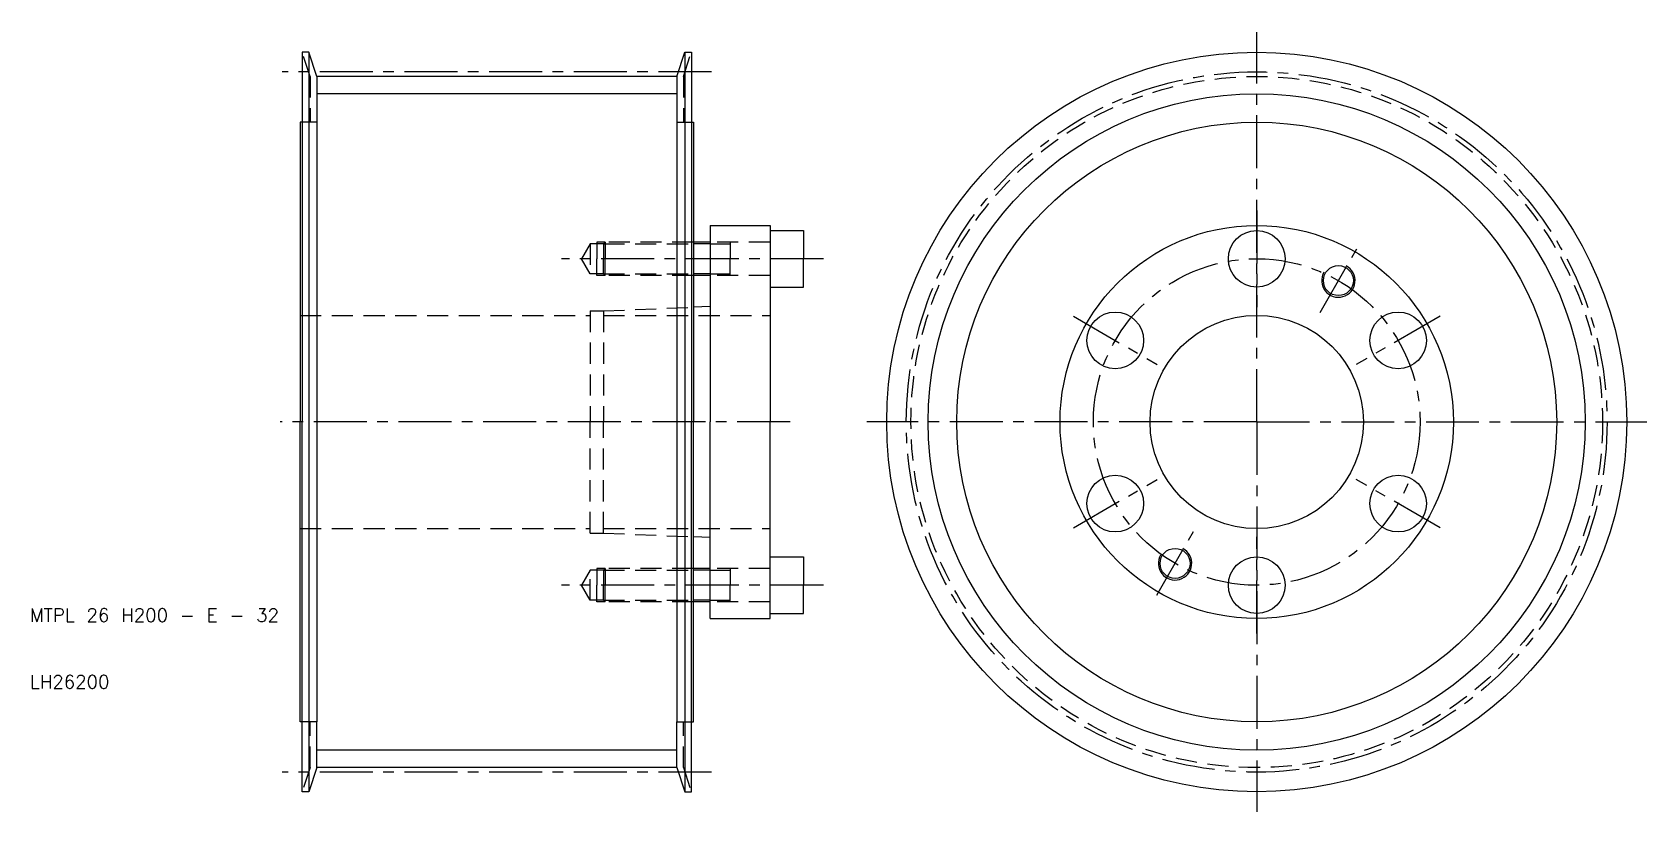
# Model space of a CAD drawing. Extents: x 10 to 252, y -8 to 108.
import ezdxf

# ---------------------------------------------------------------- set-up
doc = ezdxf.new("R2010")
doc.units = 0
doc.header["$LTSCALE"] = 0.25
doc.linetypes.add('CENTER', pattern=[50.8, 31.75, -6.35, 6.35, -6.35])
doc.linetypes.add('DASHED', pattern=[19.05, 12.7, -6.35])
doc.layers.get('0').update_dxf_attribs({"linetype": 'CONTINUOUS'})
doc.layers.add('CENTER', color=1, linetype='CENTER')
doc.styles.get("Standard").update_dxf_attribs({"font": 'txt.shx'})

msp = doc.modelspace()

# ---------------------------------------------------------------- linework, layer by layer
for p, q in [((50.8, 105.5), (50.8, 95)), ((51.8, 105.5), (50.8, 105.5)), ((51.8, 105.5), (51.8, -5.5)), ((53, 101.865), (51.8, 105.5)), ((107, 101.865), (108.2, 105.5)), ((108.2, 105.5), (108.2, -5.5)), ((108.2, 105.5), (109.2, 105.5)), ((109.2, 105.5), (109.2, 95)), ((107, 101.865), (53, 101.865)), ((53, 101.865), (53, 95)), ((107, 101.865), (107, 95)), ((50.5, 95), (50.5, 50)), ((50.8, 95), (50.5, 95)), ((50.8, 95), (50.8, 50)), ((53, 95), (53, 5)), ((107, 95), (107, 5)), ((109.2, 95), (109.2, 50)), ((109.2, 95), (109.5, 95)), ((109.5, 95), (109.5, 77)), ((112, 79.5), (121, 79.5)), ((112, 79.5), (112, 77)), ((121, 79.5), (121, 78.75)), ((121, 78.75), (121, 70.25)), ((121, 78.75), (126, 78.75)), ((126, 78.75), (126, 74.5)), ((112, 77), (109.5, 77)), ((109.5, 77), (109.5, 72)), ((112, 77), (112, 72)), ((126, 70.25), (126, 74.5)), ((112, 72), (109.5, 72)), ((109.5, 72), (109.5, 67.244531)), ((112, 72), (112, 67.35)), ((121, 70.25), (121, 50)), ((121, 70.25), (126, 70.25)), ((112, 67.35), (109.5, 67.244531)), ((109.5, 67.244531), (109.5, 50)), ((112, 67.35), (112, 50)), ((50.5, 5), (50.5, 50)), ((50.8, 5), (50.8, 50)), ((109.2, 5), (109.2, 50)), ((109.5, 32.755469), (109.5, 50)), ((112, 32.65), (112, 50)), ((121, 29.75), (121, 50)), ((112, 32.65), (109.5, 32.755469)), ((109.5, 28), (109.5, 32.755469)), ((112, 28), (112, 32.65)), ((121, 21.25), (121, 29.75)), ((121, 29.75), (126, 29.75)), ((126, 29.75), (126, 25.5)), ((112, 28), (109.5, 28)), ((109.5, 23), (109.5, 28)), ((112, 23), (112, 28)), ((126, 21.25), (126, 25.5)), ((112, 23), (109.5, 23)), ((109.5, 5), (109.5, 23)), ((112, 20.5), (112, 23)), ((112, 20.5), (121, 20.5)), ((121, 21.25), (126, 21.25)), ((121, 20.5), (121, 21.25)), ((50.8, 5), (50.5, 5)), ((50.8, -5.5), (50.8, 5)), ((53, -1.865), (53, 5)), ((107, -1.865), (107, 5)), ((109.2, -5.5), (109.2, 5)), ((109.2, 5), (109.5, 5)), ((53, -1.865), (51.8, -5.5)), ((107, -1.865), (53, -1.865)), ((107, -1.865), (108.2, -5.5)), ((51.8, -5.5), (50.8, -5.5)), ((108.2, -5.5), (109.2, -5.5))]:
    msp.add_line(p, q)
at = {"color": 3, "linetype": 'DASHED'}
for p, q in [((52, 101.865), (50.8, 105.5)), ((108, 101.865), (109.2, 105.5)), ((52, 101.865), (52, 95)), ((108, 101.865), (108, 95)), ((53, 95), (50.8, 95)), ((107, 95), (109.2, 95)), ((94, 76.75), (92.700962, 74.5)), ((94, 76.75), (94, 72.25)), ((96, 76.75), (94, 76.75)), ((96.25, 77), (95, 77)), ((95, 77), (95, 74.5)), ((96.25, 77), (96, 76.75)), ((96, 76.75), (109.5, 76.75)), ((96, 76.75), (96, 74.5)), ((109.5, 77), (96.25, 77)), ((96.25, 77), (96.25, 74.5)), ((121, 77), (112, 77)), ((112, 76.75), (115, 76.75)), ((115, 77), (115, 74.5)), ((94, 72.25), (92.700962, 74.5)), ((95, 72), (95, 74.5)), ((96, 72.25), (96, 74.5)), ((96.25, 72), (96.25, 74.5)), ((115, 72), (115, 74.5)), ((96, 72.25), (94, 72.25)), ((96.25, 72), (95, 72)), ((96, 72.25), (109.5, 72.25)), ((96.25, 72), (96, 72.25)), ((109.5, 72), (96.25, 72)), ((112, 72.25), (115, 72.25)), ((121, 72), (112, 72)), ((50.5, 66), (94, 66)), ((94, 66.675), (96, 66.675)), ((94, 66.675), (94, 50)), ((96, 66.675), (109.5, 67.244531)), ((96, 66.675), (96, 50)), ((96, 66), (121, 66)), ((94, 33.325), (94, 50)), ((96, 33.325), (96, 50)), ((50.5, 34), (94, 34)), ((96, 34), (121, 34)), ((94, 33.325), (96, 33.325)), ((96, 33.325), (109.5, 32.755469)), ((94, 27.75), (92.700962, 25.5)), ((94, 23.25), (94, 27.75)), ((96, 27.75), (94, 27.75)), ((96.25, 28), (95, 28)), ((95, 28), (95, 25.5)), ((96.25, 28), (96, 27.75)), ((96, 27.75), (109.5, 27.75)), ((96, 27.75), (96, 25.5)), ((109.5, 28), (96.25, 28)), ((96.25, 28), (96.25, 25.5)), ((121, 28), (112, 28)), ((112, 27.75), (115, 27.75)), ((115, 28), (115, 25.5)), ((94, 23.25), (92.700962, 25.5)), ((95, 23), (95, 25.5)), ((96, 23.25), (96, 25.5)), ((96.25, 23), (96.25, 25.5)), ((115, 23), (115, 25.5)), ((96, 23.25), (94, 23.25)), ((96.25, 23), (95, 23)), ((96, 23.25), (109.5, 23.25)), ((96.25, 23), (96, 23.25)), ((109.5, 23), (96.25, 23)), ((112, 23.25), (115, 23.25)), ((121, 23), (112, 23)), ((53, 5), (50.8, 5)), ((52, -1.865), (52, 5)), ((107, 5), (109.2, 5)), ((108, -1.865), (108, 5)), ((52, -1.865), (50.8, -5.5)), ((108, -1.865), (109.2, -5.5))]:
    msp.add_line(p, q, dxfattribs=at)
at = {"color": 3}
for p, q in [((107, 99.275), (53, 99.275)), ((112, 76.75), (109.5, 76.75)), ((112, 72.25), (109.5, 72.25)), ((112, 27.75), (109.5, 27.75)), ((112, 23.25), (109.5, 23.25)), ((107, 0.725), (53, 0.725))]:
    msp.add_line(p, q, dxfattribs=at)
for centre, radius in [((194, 50), 55.5), ((194, 50), 45), ((194, 50), 29.5), ((194, 50), 29.5), ((194, 74.5), 4.25), ((206.25, 71.217622), 2.25), ((172.782378, 62.25), 4.25), ((194, 50), 16), ((215.217622, 62.25), 4.25), ((172.782378, 37.75), 4.25), ((215.217622, 37.75), 4.25), ((181.75, 28.782378), 2.25), ((194, 25.5), 4.25)]:
    msp.add_circle(centre, radius)
at = {"color": 3, "linetype": 'DASHED'}
msp.add_circle((194, 50), 51.865, dxfattribs=at)
at = {"color": 3}
msp.add_circle((194, 50), 49.275, dxfattribs=at)
for centre in [(206.25, 71.217622), (181.75, 28.782378)]:
    msp.add_arc(centre, 2.5, 150, 62, dxfattribs=at)
at = {"layer": 'CENTER', "color": 1, "linetype": 'CENTER'}
for p, q in [((194, 50), (194, 108.5)), ((112.2, 102.555), (47.8, 102.555)), ((194, 81.75), (194, 67.25)), ((203.5, 66.454483), (209, 75.980762)), ((129, 74.5), (89.700962, 74.5)), ((166.503693, 65.875), (179.061062, 58.625)), ((221.496307, 65.875), (208.938938, 58.625)), ((124, 50), (47.5, 50)), ((194, 50), (135.5, 50)), ((194, 50), (252.5, 50)), ((194, 50), (194, -8.5)), ((166.503693, 34.125), (179.061062, 41.375)), ((221.496307, 34.125), (208.938938, 41.375)), ((179, 24.019238), (184.5, 33.545517)), ((194, 18.25), (194, 32.75)), ((129, 25.5), (89.700962, 25.5)), ((112.2, -2.555), (47.8, -2.555))]:
    msp.add_line(p, q, dxfattribs=at)
for radius in [52.555, 24.5]:
    msp.add_circle((194, 50), radius, dxfattribs=at)

# ---------------------------------------------------------------- texts
for s, p in [('MTPL 26 H200 - E - 32', (10, 20)), ('LH26200', (10, 10))]:
    msp.add_text(s, height=2).set_placement(p)

doc.saveas('drawing.dxf')
